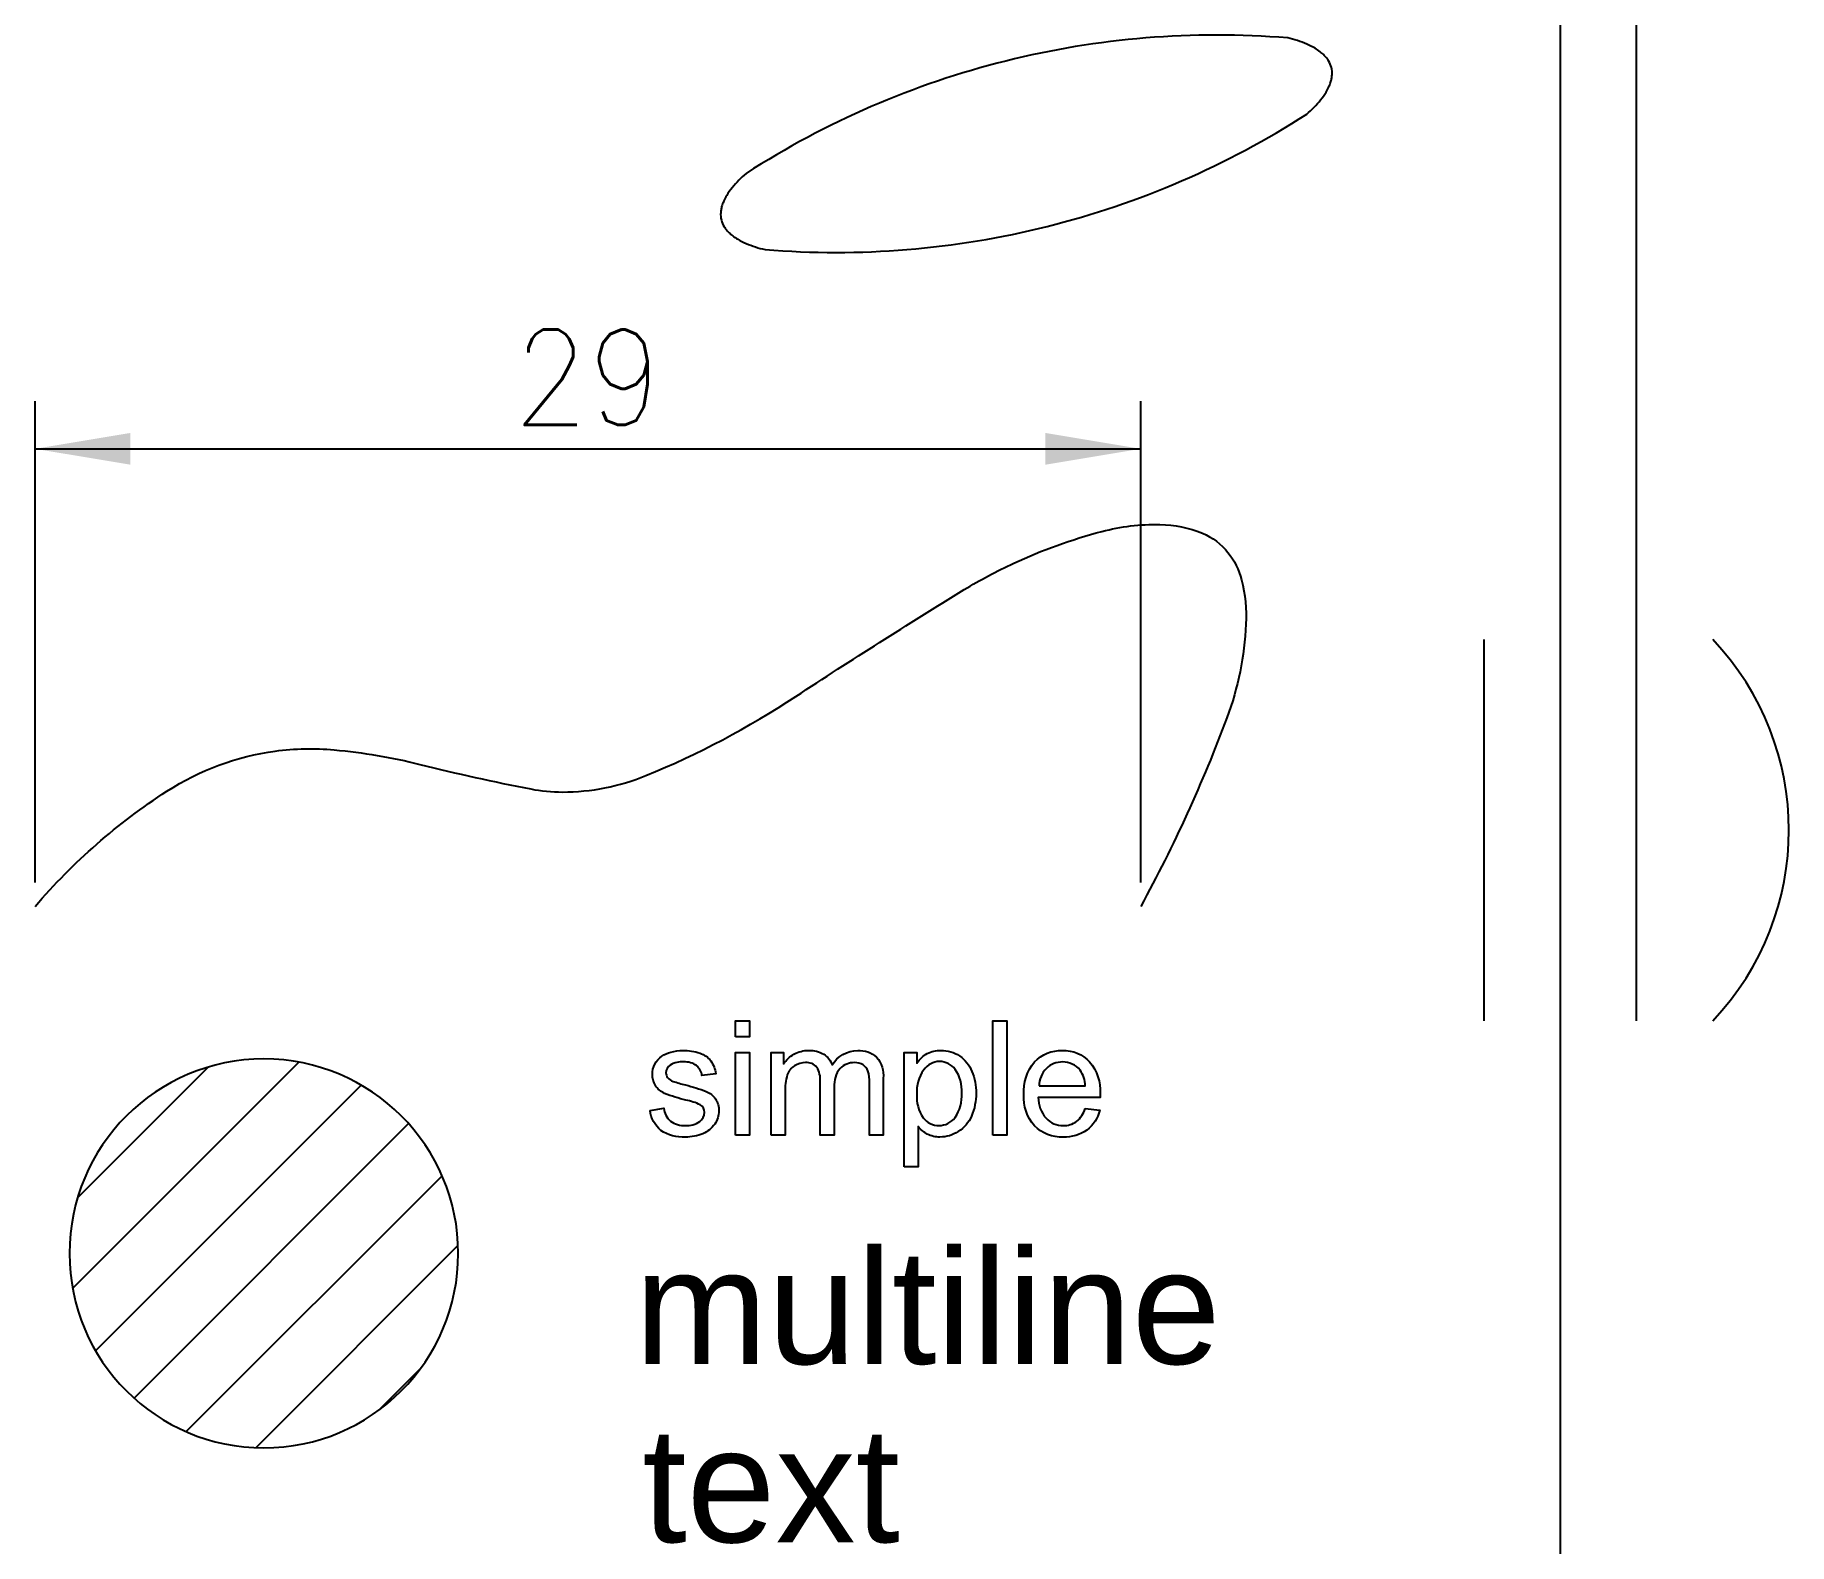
# Model space of a CAD drawing. Header units: millimetres. Extents: x 2 to 48, y -3.7 to 35.9.
import ezdxf
from ezdxf.enums import TextEntityAlignment as Align

# ---------------------------------------------------------------- set-up
doc = ezdxf.new("R2010")
doc.units = ezdxf.units.MM
doc.layers.get('0').update_dxf_attribs({"lineweight": 25})
doc.styles.add('textstyle3', font='')
doc.styles.add('textstyle4', font='Arial.ttf')
doc.styles.get('textstyle3').set_extended_font_data('Standard')

msp = doc.modelspace()

# ---------------------------------------------------------------- linework, layer by layer
for p, q in [((2, 13.625), (2, 26.25)), ((31, 13.625), (31, 26.25)), ((2, 25), (31, 25)), ((40, 20), (40, 10)), ((2.984, 2.984), (8.917, 8.917)), ((3.114, 5.359), (6.542, 8.787)), ((3.589, 1.344), (10.557, 8.312)), ((4.595, 0.105), (11.796, 7.306)), ((5.962, -0.773), (12.674, 5.939)), ((7.787, -1.194), (13.095, 4.114)), ((11.012, -0.213), (12.114, 0.889))]:
    msp.add_line(p, q)
msp.add_xline((42, 20), (0, -1))
msp.add_ray((44, 10), (0, 1))
at = {"flags": 128}
for points in [[(36, 35, 0.078029), (35.925, 35.177, 0.038399), (35.865, 35.261, 0.032223), (35.794, 35.337, 0.031121), (35.703, 35.415, 0.032736), (35.572, 35.503, 0.037928), (35.352, 35.613, 0.052229), (34.854, 35.774, 0.081901), (27.458, 35.169, 0.081901), (20.647, 32.222, 0.052229), (20.283, 31.846, 0.037928), (20.141, 31.645, 0.032736), (20.067, 31.506, 0.031121), (20.023, 31.394, 0.032223), (19.996, 31.294, 0.038399), (19.983, 31.192, 0.078029), (20, 31, 0.078029), (20.075, 30.823, 0.038399), (20.135, 30.739, 0.032223), (20.206, 30.663, 0.031121), (20.297, 30.585, 0.032736), (20.428, 30.497, 0.037928), (20.648, 30.387, 0.052229), (21.146, 30.226, 0.081901), (28.542, 30.831, 0.081901), (35.353, 33.778, 0.052229), (35.717, 34.154, 0.037928), (35.859, 34.355, 0.032736), (35.933, 34.494, 0.031121), (35.977, 34.606, 0.032223), (36.004, 34.706, 0.038399), (36.017, 34.808, 0.078029)], [(18.129, 7.649), (18.493, 7.706, 0.191729), (18.664, 7.37, 0.177012), (19.056, 7.254, 0.174727), (19.432, 7.357, 0.231674), (19.555, 7.6, 0.268899), (19.447, 7.796, 0.062319), (19.07, 7.921, -0.042932), (18.509, 8.098, -0.147769), (18.271, 8.305, -0.14091), (18.19, 8.596, -0.125769), (18.257, 8.865, -0.116437), (18.438, 9.071, -0.085494), (18.672, 9.178, -0.072456), (18.99, 9.222, -0.091222), (19.44, 9.149, -0.14554), (19.725, 8.949, -0.116932), (19.852, 8.613), (19.492, 8.563, 0.196456), (19.35, 8.825, 0.170944), (19.017, 8.92, 0.158213), (18.655, 8.836, 0.243264), (18.546, 8.639, 0.172921), (18.591, 8.51, 0.134786), (18.733, 8.412, 0.014218), (19.058, 8.318, -0.031575), (19.603, 8.147, -0.143007), (19.846, 7.954, -0.155188), (19.934, 7.638, -0.1501), (19.826, 7.292, -0.146876), (19.516, 7.04, -0.104578), (19.058, 6.951, -0.168482), (18.412, 7.127, -0.187793)], [(21.302, 7), (21.302, 9.173), (21.632, 9.173), (21.632, 8.868, -0.122589), (21.904, 9.125, -0.132678), (22.291, 9.222, -0.145881), (22.687, 9.122, -0.170219), (22.905, 8.842, -0.264542), (23.576, 9.222, -0.208396), (24.073, 9.043, -0.196192), (24.247, 8.492), (24.247, 7), (23.881, 7), (23.881, 8.369, 0.079929), (23.845, 8.687, 0.169776), (23.715, 8.844, 0.14396), (23.494, 8.903, 0.207911), (23.113, 8.751, 0.1977), (22.962, 8.263), (22.962, 7), (22.594, 7), (22.594, 8.412, 0.156318), (22.504, 8.78, 0.248518), (22.209, 8.903, 0.142454), (21.921, 8.821, 0.16978), (21.73, 8.582, 0.085609), (21.671, 8.128), (21.671, 7)], [(24.793, 6.167), (24.793, 9.173), (25.129, 9.173), (25.129, 8.891, -0.11188), (25.397, 9.139, -0.128185), (25.759, 9.222, -0.152394), (26.25, 9.079, -0.150129), (26.572, 8.675, -0.099605), (26.68, 8.103, -0.106588), (26.56, 7.502, -0.152257), (26.212, 7.093, -0.142947), (25.733, 6.951, -0.124341), (25.402, 7.029, -0.10426), (25.162, 7.225), (25.162, 6.167)], [(29.542, 7.7), (29.923, 7.653, -0.170625), (29.589, 7.135, -0.166218), (28.967, 6.951, -0.213268), (28.211, 7.245, -0.196841), (27.932, 8.068, -0.193731), (28.214, 8.92, -0.217096), (28.947, 9.222, -0.217399), (29.659, 8.926, -0.193466), (29.935, 8.091, -0.00714), (29.933, 7.992), (28.312, 7.992, 0.180734), (28.515, 7.444, 0.213524), (28.969, 7.254, 0.164855), (29.315, 7.36, 0.147789)], [(13.099, 3.901, 1), (2.901, 3.901, 1)], [(25.127, 8.074, 0.17524), (25.297, 7.454, 0.231402), (25.708, 7.254, 0.232062), (26.129, 7.461, 0.17434), (26.303, 8.105, 0.173005), (26.133, 8.727, 0.234621), (25.724, 8.934, 0.234145), (25.308, 8.714, 0.17393)], [(28.333, 8.295), (29.546, 8.295, 0.150802), (29.407, 8.707, 0.235334), (28.951, 8.92, 0.204399), (28.524, 8.75, 0.189936)]]:
    msp.add_lwpolyline(points, format="xyb", close=True, dxfattribs=at)
msp.add_lwpolyline([(2, 13, -0.072222), (5.457, 16.02, -0.110074), (8.301, 17.073, -0.056751), (9.845, 17.106, -0.038381), (12.093, 16.725, 0.013399), (15.002, 16.08, 0.047876), (15.833, 16, 0.097437), (18.017, 16.43, 0.048361), (21.955, 18.506, -0.008198), (26.369, 21.307, -0.029162), (27.667, 22, -0.043401), (29.98, 22.833, -0.06976), (31.503, 23.016, -0.09285), (32.616, 22.785, -0.126757), (33.288, 22.283, -0.108145), (33.643, 21.567, -0.073119), (33.76, 20.399, -0.077817), (33.259, 17.949, -0.035587), (31, 13)], format="xyb", dxfattribs=at)
for points in [[(20.374, 9.576), (20.374, 10), (20.742, 10), (20.742, 9.576)], [(27.116, 7), (27.116, 10), (27.484, 10), (27.484, 7)], [(20.374, 7), (20.374, 9.173), (20.742, 9.173), (20.742, 7)]]:
    msp.add_lwpolyline(points, close=True, dxfattribs=at)
msp.add_arc((40.75, 15), 7.25, 316.3972, 43.6028)
for points in [[(2, 25), (4.5, 25.416), (4.5, 24.584)], [(31, 25), (28.5, 24.584), (28.5, 25.416)]]:
    msp.add_solid(points)

# ---------------------------------------------------------------- texts
at = {"style": 'textstyle4'}
for s, p in [('multiline', (17.724, 4)), ('text', (17.926, -0.675))]:
    msp.add_text(s, height=3, dxfattribs=at).set_placement(p, align=Align.TOP_LEFT)
at = {"color": 0, "insert": (16.5, 26.875), "char_height": 2.5, "attachment_point": 5, "style": 'textstyle3'}
msp.add_mtext('29', dxfattribs=at)

doc.saveas('drawing.dxf')
